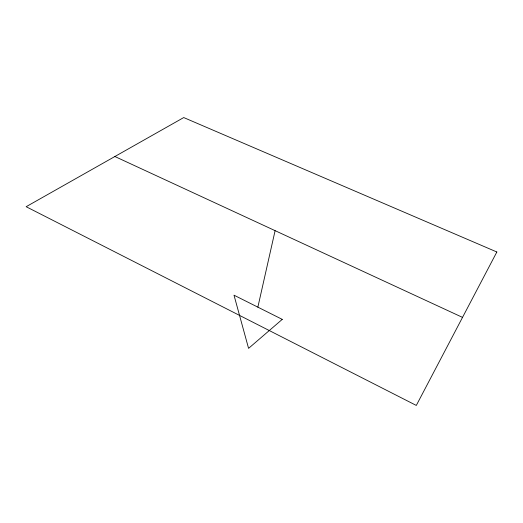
<?xml version="1.0" encoding="UTF-8"?>
<svg xmlns="http://www.w3.org/2000/svg" width="523" height="523" viewBox="0 0 523 523"><rect width="100%" height="100%" fill="white"/><g stroke="black" fill="none" stroke-linecap="round" stroke-linejoin="round"><path stroke-width="0.78" d="M257.865 307.145L275.105 230.656M114.883 156.514L462.522 317.389M496.85 251.988L416.308 405.436L26.15 206.709L183.73 117.564L496.85 251.988M282.257 319.376L248.575 348.37L234.003 295.188L282.257 319.376"/></g></svg>
